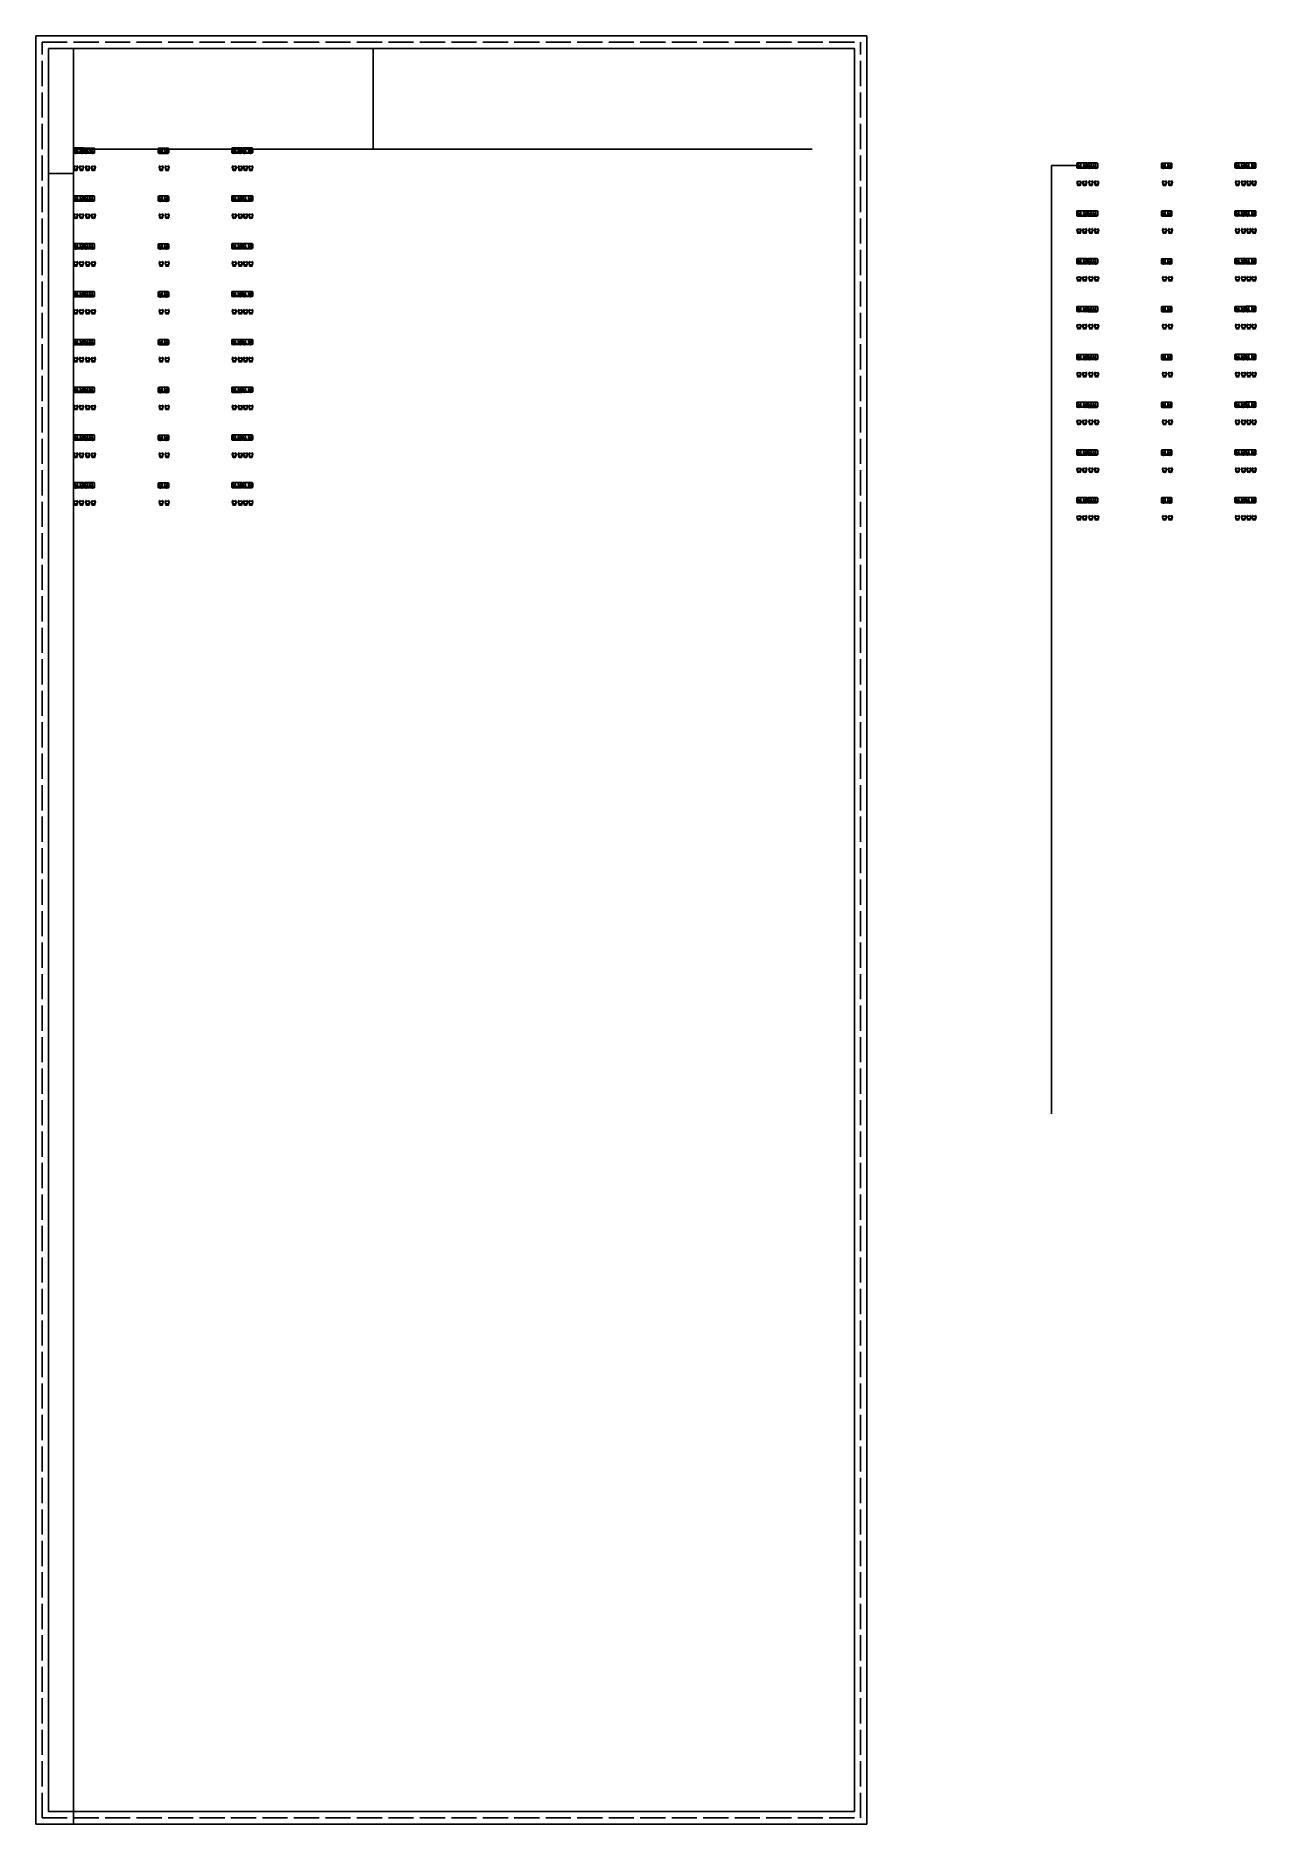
# Model space of a CAD drawing. Header units: feet. Extents: x 23 to 604, y 24 to 876.
import ezdxf

# ---------------------------------------------------------------- set-up
doc = ezdxf.new("R2010")
doc.units = ezdxf.units.FT
doc.header["$MEASUREMENT"] = 0
doc.linetypes.add('ACAD_ISO02W100', pattern=[15, 12, -3])

# ---------------------------------------------------------------- blocks, each defined once
blk = doc.blocks.new('Desk - 30 x 60 in.')
at = {"linetype": 'Continuous'}
for p, q in [((-26.999995, 0), (26.999995, 0)), ((-29.999995, -27), (-29.999995, -3)), ((26.999995, -30), (-26.999995, -30)), ((-20.000005, -30), (-20.000005, -31)), ((-20.000005, -31), (-16.000005, -31)), ((-16.000005, -31), (-16.000005, -30)), ((15.999995, -31), (15.999995, -30)), ((19.999995, -31), (15.999995, -31)), ((19.999995, -30), (19.999995, -31)), ((29.999995, -3), (29.999995, -27))]:
    blk.add_line(p, q, dxfattribs=at)
for centre, start, end in [((-26.499995, -3.5), 98.1301, 171.8698999999), ((26.499995, -3.5), 8.130102, 81.8698999999), ((-26.499995, -26.5), 188.1301000001, 261.8699), ((26.499995, -26.5), 278.1301000001, 351.8698999999)]:
    blk.add_arc(centre, 3.535534, start, end, dxfattribs=at)
blk = doc.blocks.new('Computer Terminal')
at = {"linetype": 'Continuous'}
for p, q in [((-10, 12), (5, 12)), ((-8, 0), (-10, 12)), ((-10, -2), (-10, 12)), ((-10, -2), (-8, 0)), ((3, 0), (-8, 0)), ((5, 12), (3, 0)), ((3, 0), (5, -2)), ((5, 12), (5, -2)), ((5, -2), (-10, -2)), ((-10, -12), (-10, -4)), ((-10, -4), (5, -4)), ((5, -12), (-10, -12)), ((-8, -6), (-8, -9)), ((3, -6), (-8, -6)), ((3, -7), (-8, -7)), ((-8, -8), (3, -8)), ((-8, -9), (3, -9)), ((-8, -10), (-8, -11)), ((3, -10), (-8, -10)), ((-8, -11), (3, -11)), ((3, -9), (3, -6)), ((3, -11), (3, -10)), ((5, -4), (5, -12)), ((10, -7), (7, -7)), ((7, -7), (7, -11)), ((7, -11), (10, -11)), ((10, -8), (8, -8)), ((8, -8), (8, -9)), ((8, -9), (10, -9)), ((9, -8), (9, -9)), ((10, -11), (10, -7)), ((10, -9), (10, -8))]:
    blk.add_line(p, q, dxfattribs=at)
blk = doc.blocks.new('Chair - Rocking')
at = {"linetype": 'Continuous'}
for p, q in [((-9, -7.5), (-12, -18.49999)), ((-10.36644, -20.64523), (-10.5, -21.49999)), ((-8, -4.5), (-10, -1.5)), ((-9, -22.49999), (-9.5, -26.49999)), ((0, -22.49999), (-9.5, -22.49999)), ((-9.5, -26.49999), (-8, -26.49999)), ((-7, -7.5), (-9, -7.5)), ((-9, -18.49999), (-7, -7.5)), ((-8.23428, -6.99939), (-8.3093, -7.47958)), ((-8.23041, -7), (8.23915, -7)), ((-8, -26.49999), (-7.5, -22.49999)), ((-7.5, -4.5), (-7, -7)), ((-6.5, -7), (-7.02225, -4.43)), ((-4.5, -7), (-4.96674, -4.19951)), ((-4, -7), (-4.40532, -4.16272)), ((-1.5, -4.05012), (-1.5, -7)), ((-1, -7), (-1, -4.05012)), ((0, -22.49999), (9.5, -22.49999)), ((1, -7), (1, -4.04655)), ((1.5, -4.05012), (1.5, -7)), ((4, -7), (4.40187, -4.18694)), ((4.5, -7), (4.96761, -4.19437)), ((6.5, -7), (7, -4.4057)), ((7.5, -4.5), (7, -7)), ((7, -7.5), (9, -7.5)), ((9, -18.49999), (7, -7.5)), ((8, -26.49999), (7.5, -22.49999)), ((8, -4.5), (10, -1.5)), ((9.5, -26.49999), (8, -26.49999)), ((8.31071, -7.48854), (8.23449, -7.00073)), ((9, -7.5), (12, -18.49999)), ((9, -22.49999), (9.5, -26.49999)), ((10.5, -21.49999), (10.3575, -20.58798))]:
    blk.add_line(p, q, dxfattribs=at)
for centre, radius, start, end in [((0, -34.08333), 34.08333, 72.93847, 107.0615), ((-10.5, -18.99999), 1.58114, 161.5651, 18.43495), ((-9.5, -21.49999), 1, 180, 270), ((0, -68.25004), 64.25, 93.92211, 97.15267), ((0, -68.25004), 64.25, 82.84733, 93.92211), ((10.5, -18.99999), 1.58114, 161.5651, 18.43495), ((9.5, -21.49999), 1, 270, 0)]:
    blk.add_arc(centre, radius, start, end, dxfattribs=at)

msp = doc.modelspace()

# ---------------------------------------------------------------- linework, layer by layer
for p, q in [((22.71, 872.71), (22.71, 875.71)), ((22.71, 875.71), (25.71, 875.71)), ((22.71, 26.71), (22.71, 872.71)), ((25.71, 875.71), (415.71, 875.71)), ((28.71, 869.71), (412.71, 869.71)), ((28.71, 29.71), (28.71, 869.71)), ((40.71, 810.03), (40.71, 869.71)), ((40.71, 869.71), (40.71, 650.88)), ((183.45, 869.71), (183.45, 821.71)), ((412.71, 29.71), (412.71, 869.71)), ((415.71, 875.71), (418.71, 875.71)), ((418.71, 875.71), (418.71, 872.71)), ((418.71, 26.71), (418.71, 872.71)), ((50.59, 821.71), (40.71, 821.71)), ((183.45, 821.71), (50.59, 821.71)), ((50.59, 821.71), (392.68, 821.71)), ((28.71, 810.03), (40.71, 810.03)), ((518.69, 813.89), (506.69, 813.89)), ((506.69, 813.89), (506.69, 362.06)), ((40.71, 650.88), (40.71, 23.71)), ((22.71, 26.71), (22.71, 23.71)), ((28.71, 29.71), (412.71, 29.71)), ((418.71, 23.71), (418.71, 26.71)), ((22.71, 23.71), (25.71, 23.71)), ((25.71, 23.71), (415.71, 23.71)), ((415.71, 23.71), (418.71, 23.71))]:
    msp.add_line(p, q)
at = {"linetype": 'ACAD_ISO02W100'}
for p, q in [((25.71, 26.71), (25.71, 872.71)), ((25.71, 872.71), (415.71, 872.71)), ((415.71, 26.71), (415.71, 872.71)), ((25.71, 26.71), (415.71, 26.71))]:
    msp.add_line(p, q, dxfattribs=at)

# ---------------------------------------------------------------- block references
at = {"zscale": 0.08333333333333333}
for name, p, xscale, yscale in [('Desk - 30 x 60 in.', (43.21, 822.25), 0.08333333333331439, 0.08333333333333393), ('Computer Terminal', (42.17, 821.08), 0.08333333333331439, 0.08333333333333393), ('Computer Terminal', (44.74, 821.03), 0.08333333333331439, 0.08333333333333304), ('Desk - 30 x 60 in.', (48.23, 822.23), 0.08333333333331439, 0.08333333333333393), ('Computer Terminal', (47.13, 820.99), 0.08333333333331439, 0.08333333333333304), ('Computer Terminal', (49.34, 820.98), 0.08333333333331439, 0.08333333333333304), ('Desk - 30 x 60 in.', (83.56, 822.19), 0.08333333333331439, 0.08333333333333393), ('Computer Terminal', (82.45, 821.01), 0.08333333333331439, 0.08333333333333304), ('Computer Terminal', (84.93, 820.98), 0.08333333333331439, 0.08333333333333304), ('Computer Terminal', (84.93, 820.98), 0.08333333333331439, 0.08333333333333304), ('Desk - 30 x 60 in.', (118.56, 822.28), 0.08333333333331439, 0.08333333333333393), ('Computer Terminal', (117.52, 821.11), 0.08333333333331439, 0.08333333333333393), ('Computer Terminal', (120.05, 821.09), 0.08333333333331439, 0.08333333333333304), ('Desk - 30 x 60 in.', (123.58, 822.28), 0.08333333333331439, 0.08333333333333393), ('Computer Terminal', (122.27, 821.04), 0.08333333333331439, 0.08333333333333304), ('Computer Terminal', (124.97, 821.04), 0.08333333333331439, 0.08333333333333304), ('Desk - 30 x 60 in.', (521.19, 815.14), 0.08333333333333348, 0.08333333333333393), ('Computer Terminal', (520.16, 813.97), 0.08333333333333348, 0.08333333333333393), ('Computer Terminal', (522.73, 813.92), 0.08333333333333333, 0.08333333333333333), ('Desk - 30 x 60 in.', (526.21, 815.12), 0.08333333333333348, 0.08333333333333393), ('Computer Terminal', (525.12, 813.88), 0.08333333333333333, 0.08333333333333333), ('Computer Terminal', (527.32, 813.87), 0.08333333333333333, 0.08333333333333333), ('Desk - 30 x 60 in.', (561.54, 815.08), 0.08333333333333215, 0.08333333333333393), ('Computer Terminal', (560.44, 813.9), 0.08333333333333333, 0.08333333333333333), ('Computer Terminal', (562.92, 813.87), 0.08333333333333333, 0.08333333333333333), ('Computer Terminal', (562.92, 813.87), 0.08333333333333333, 0.08333333333333333), ('Desk - 30 x 60 in.', (596.54, 815.17), 0.0833333333333286, 0.08333333333333393), ('Computer Terminal', (595.51, 814), 0.0833333333333286, 0.08333333333333393), ('Computer Terminal', (598.04, 813.98), 0.08333333333333215, 0.08333333333333304), ('Desk - 30 x 60 in.', (601.56, 815.17), 0.0833333333333286, 0.08333333333333393), ('Computer Terminal', (600.26, 813.93), 0.08333333333333215, 0.08333333333333304), ('Computer Terminal', (602.96, 813.93), 0.08333333333333215, 0.08333333333333304), ('Desk - 30 x 60 in.', (43.21, 799.45), 0.08333333333331439, 0.0833333333333357), ('Computer Terminal', (42.17, 798.28), 0.08333333333331439, 0.0833333333333357), ('Computer Terminal', (44.74, 798.24), 0.08333333333331439, 0.08333333333333215), ('Desk - 30 x 60 in.', (48.23, 799.43), 0.08333333333331439, 0.0833333333333357), ('Computer Terminal', (47.13, 798.19), 0.08333333333331439, 0.08333333333333215), ('Computer Terminal', (49.34, 798.18), 0.08333333333331439, 0.08333333333333215), ('Desk - 30 x 60 in.', (83.56, 799.39), 0.08333333333331439, 0.0833333333333357), ('Computer Terminal', (82.45, 798.22), 0.08333333333331439, 0.08333333333333215), ('Computer Terminal', (84.93, 798.18), 0.08333333333331439, 0.08333333333333215), ('Desk - 30 x 60 in.', (118.56, 799.48), 0.08333333333331439, 0.0833333333333357), ('Computer Terminal', (117.52, 798.31), 0.08333333333331439, 0.0833333333333357), ('Computer Terminal', (120.05, 798.29), 0.08333333333331439, 0.08333333333333215), ('Desk - 30 x 60 in.', (123.58, 799.48), 0.08333333333331439, 0.0833333333333357), ('Computer Terminal', (122.27, 798.24), 0.08333333333331439, 0.08333333333333215), ('Computer Terminal', (124.97, 798.24), 0.08333333333331439, 0.08333333333333215), ('Desk - 30 x 60 in.', (596.54, 792.37), 0.0833333333333286, 0.0833333333333357), ('Desk - 30 x 60 in.', (601.56, 792.37), 0.0833333333333286, 0.0833333333333357), ('Desk - 30 x 60 in.', (521.19, 792.34), 0.08333333333333348, 0.0833333333333357), ('Computer Terminal', (520.16, 791.17), 0.08333333333333348, 0.0833333333333357), ('Computer Terminal', (522.73, 791.13), 0.08333333333333333, 0.08333333333333215), ('Desk - 30 x 60 in.', (526.21, 792.32), 0.08333333333333348, 0.0833333333333357), ('Computer Terminal', (525.12, 791.08), 0.08333333333333333, 0.08333333333333215), ('Computer Terminal', (527.32, 791.07), 0.08333333333333333, 0.08333333333333215), ('Desk - 30 x 60 in.', (561.54, 792.28), 0.08333333333333215, 0.0833333333333357), ('Computer Terminal', (560.44, 791.11), 0.08333333333333333, 0.08333333333333215), ('Computer Terminal', (562.92, 791.07), 0.08333333333333333, 0.08333333333333215), ('Computer Terminal', (595.51, 791.2), 0.0833333333333286, 0.0833333333333357), ('Computer Terminal', (598.04, 791.18), 0.08333333333333215, 0.08333333333333215), ('Computer Terminal', (600.26, 791.13), 0.08333333333333215, 0.08333333333333215), ('Computer Terminal', (602.96, 791.13), 0.08333333333333215, 0.08333333333333215), ('Desk - 30 x 60 in.', (43.21, 776.69), 0.08333333333331439, 0.0833333333333357), ('Computer Terminal', (42.17, 775.52), 0.08333333333331439, 0.0833333333333357), ('Computer Terminal', (44.74, 775.47), 0.08333333333331439, 0.0833333333333357), ('Desk - 30 x 60 in.', (48.23, 776.67), 0.08333333333331439, 0.0833333333333357), ('Computer Terminal', (47.13, 775.43), 0.08333333333331439, 0.0833333333333357), ('Computer Terminal', (49.34, 775.42), 0.08333333333331439, 0.0833333333333357), ('Desk - 30 x 60 in.', (83.56, 776.63), 0.08333333333331439, 0.0833333333333357), ('Computer Terminal', (82.45, 775.45), 0.08333333333331439, 0.0833333333333357), ('Computer Terminal', (84.93, 775.42), 0.08333333333331439, 0.0833333333333357), ('Desk - 30 x 60 in.', (118.56, 776.72), 0.08333333333331439, 0.0833333333333357), ('Computer Terminal', (117.52, 775.55), 0.08333333333331439, 0.0833333333333357), ('Computer Terminal', (120.05, 775.53), 0.08333333333331439, 0.0833333333333357), ('Desk - 30 x 60 in.', (123.58, 776.72), 0.08333333333331439, 0.0833333333333357), ('Computer Terminal', (122.27, 775.48), 0.08333333333331439, 0.0833333333333357), ('Computer Terminal', (124.97, 775.48), 0.08333333333331439, 0.0833333333333357), ('Desk - 30 x 60 in.', (521.19, 769.58), 0.08333333333333348, 0.0833333333333357), ('Computer Terminal', (520.16, 768.41), 0.08333333333333348, 0.0833333333333357), ('Computer Terminal', (522.73, 768.36), 0.08333333333333333, 0.0833333333333357), ('Desk - 30 x 60 in.', (526.21, 769.56), 0.08333333333333348, 0.0833333333333357), ('Computer Terminal', (525.12, 768.32), 0.08333333333333333, 0.0833333333333357), ('Computer Terminal', (527.32, 768.31), 0.08333333333333333, 0.0833333333333357), ('Desk - 30 x 60 in.', (561.54, 769.52), 0.08333333333333215, 0.0833333333333357), ('Computer Terminal', (560.44, 768.34), 0.08333333333333333, 0.0833333333333357), ('Computer Terminal', (562.92, 768.31), 0.08333333333333333, 0.0833333333333357), ('Desk - 30 x 60 in.', (596.54, 769.61), 0.0833333333333286, 0.0833333333333357), ('Computer Terminal', (595.51, 768.44), 0.0833333333333286, 0.0833333333333357), ('Computer Terminal', (598.04, 768.42), 0.08333333333333215, 0.0833333333333357), ('Desk - 30 x 60 in.', (601.56, 769.61), 0.0833333333333286, 0.0833333333333357), ('Computer Terminal', (600.26, 768.37), 0.08333333333333215, 0.0833333333333357), ('Computer Terminal', (602.96, 768.37), 0.08333333333333215, 0.0833333333333357), ('Desk - 30 x 60 in.', (43.21, 753.89), 0.08333333333331439, 0.0833333333333286), ('Computer Terminal', (42.17, 752.72), 0.08333333333331439, 0.0833333333333286), ('Computer Terminal', (44.74, 752.68), 0.08333333333331439, 0.0833333333333286), ('Desk - 30 x 60 in.', (48.23, 753.88), 0.08333333333331439, 0.0833333333333286), ('Computer Terminal', (47.13, 752.63), 0.08333333333331439, 0.0833333333333286), ('Computer Terminal', (49.34, 752.63), 0.08333333333331439, 0.0833333333333286), ('Desk - 30 x 60 in.', (83.56, 753.83), 0.08333333333331439, 0.0833333333333286), ('Computer Terminal', (82.45, 752.66), 0.08333333333331439, 0.0833333333333286), ('Computer Terminal', (84.93, 752.63), 0.08333333333331439, 0.0833333333333286), ('Desk - 30 x 60 in.', (118.56, 753.93), 0.08333333333331439, 0.0833333333333286), ('Computer Terminal', (117.52, 752.75), 0.08333333333331439, 0.0833333333333286), ('Computer Terminal', (120.05, 752.73), 0.08333333333331439, 0.0833333333333286), ('Desk - 30 x 60 in.', (123.58, 753.93), 0.08333333333331439, 0.0833333333333286), ('Computer Terminal', (122.27, 752.69), 0.08333333333331439, 0.0833333333333286), ('Computer Terminal', (124.97, 752.69), 0.08333333333331439, 0.0833333333333286), ('Desk - 30 x 60 in.', (521.19, 746.78), 0.08333333333333348, 0.0833333333333286), ('Computer Terminal', (520.16, 745.61), 0.08333333333333348, 0.0833333333333286), ('Computer Terminal', (522.73, 745.57), 0.08333333333333333, 0.0833333333333286), ('Desk - 30 x 60 in.', (526.21, 746.77), 0.08333333333333348, 0.0833333333333286), ('Computer Terminal', (525.12, 745.52), 0.08333333333333333, 0.0833333333333286), ('Computer Terminal', (527.32, 745.52), 0.08333333333333333, 0.0833333333333286), ('Desk - 30 x 60 in.', (561.54, 746.72), 0.08333333333333215, 0.0833333333333286), ('Computer Terminal', (560.44, 745.55), 0.08333333333333333, 0.0833333333333286), ('Computer Terminal', (562.92, 745.52), 0.08333333333333333, 0.0833333333333286), ('Desk - 30 x 60 in.', (596.54, 746.81), 0.0833333333333286, 0.0833333333333286), ('Computer Terminal', (595.51, 745.64), 0.0833333333333286, 0.0833333333333286), ('Computer Terminal', (598.04, 745.62), 0.08333333333333215, 0.0833333333333286), ('Desk - 30 x 60 in.', (601.56, 746.82), 0.0833333333333286, 0.0833333333333286), ('Computer Terminal', (600.26, 745.58), 0.08333333333333215, 0.0833333333333286), ('Computer Terminal', (602.96, 745.58), 0.08333333333333215, 0.0833333333333286), ('Desk - 30 x 60 in.', (43.21, 731.04), 0.08333333333331439, 0.0833333333333286), ('Computer Terminal', (42.17, 729.87), 0.08333333333331439, 0.0833333333333286), ('Computer Terminal', (44.74, 729.83), 0.08333333333331439, 0.0833333333333286), ('Desk - 30 x 60 in.', (48.23, 731.02), 0.08333333333331439, 0.0833333333333286), ('Computer Terminal', (47.13, 729.78), 0.08333333333331439, 0.0833333333333286), ('Computer Terminal', (49.34, 729.77), 0.08333333333331439, 0.0833333333333286), ('Desk - 30 x 60 in.', (83.56, 730.98), 0.08333333333331439, 0.0833333333333286), ('Computer Terminal', (82.45, 729.81), 0.08333333333331439, 0.0833333333333286), ('Computer Terminal', (84.93, 729.77), 0.08333333333331439, 0.0833333333333286), ('Desk - 30 x 60 in.', (118.56, 731.07), 0.08333333333331439, 0.0833333333333286), ('Computer Terminal', (117.52, 729.9), 0.08333333333331439, 0.0833333333333286), ('Computer Terminal', (120.05, 729.88), 0.08333333333331439, 0.0833333333333286), ('Desk - 30 x 60 in.', (123.58, 731.07), 0.08333333333331439, 0.0833333333333286), ('Computer Terminal', (122.27, 729.83), 0.08333333333331439, 0.0833333333333286), ('Computer Terminal', (124.97, 729.83), 0.08333333333331439, 0.0833333333333286), ('Desk - 30 x 60 in.', (521.19, 723.93), 0.08333333333333348, 0.0833333333333286), ('Computer Terminal', (520.16, 722.76), 0.08333333333333348, 0.0833333333333286), ('Computer Terminal', (522.73, 722.72), 0.08333333333333333, 0.0833333333333286), ('Desk - 30 x 60 in.', (526.21, 723.91), 0.08333333333333348, 0.0833333333333286), ('Computer Terminal', (525.12, 722.67), 0.08333333333333333, 0.0833333333333286), ('Computer Terminal', (527.32, 722.66), 0.08333333333333333, 0.0833333333333286), ('Desk - 30 x 60 in.', (561.54, 723.87), 0.08333333333333215, 0.0833333333333286), ('Computer Terminal', (560.44, 722.7), 0.08333333333333333, 0.0833333333333286), ('Computer Terminal', (562.92, 722.66), 0.08333333333333333, 0.0833333333333286), ('Desk - 30 x 60 in.', (596.54, 723.96), 0.0833333333333286, 0.0833333333333286), ('Computer Terminal', (595.51, 722.79), 0.0833333333333286, 0.0833333333333286), ('Computer Terminal', (598.04, 722.77), 0.08333333333333215, 0.0833333333333286), ('Desk - 30 x 60 in.', (601.56, 723.96), 0.0833333333333286, 0.0833333333333286), ('Computer Terminal', (600.26, 722.72), 0.08333333333333215, 0.0833333333333286), ('Computer Terminal', (602.96, 722.72), 0.08333333333333215, 0.0833333333333286), ('Desk - 30 x 60 in.', (43.21, 708.31), 0.08333333333331439, 0.0833333333333286), ('Computer Terminal', (42.17, 707.14), 0.08333333333331439, 0.0833333333333286), ('Computer Terminal', (44.74, 707.1), 0.08333333333331439, 0.0833333333333286), ('Desk - 30 x 60 in.', (48.23, 708.29), 0.08333333333331439, 0.0833333333333286), ('Computer Terminal', (47.13, 707.05), 0.08333333333331439, 0.0833333333333286), ('Computer Terminal', (49.34, 707.04), 0.08333333333331439, 0.0833333333333286), ('Desk - 30 x 60 in.', (83.56, 708.25), 0.08333333333331439, 0.0833333333333286), ('Computer Terminal', (82.45, 707.08), 0.08333333333331439, 0.0833333333333286), ('Computer Terminal', (84.93, 707.04), 0.08333333333331439, 0.0833333333333286), ('Desk - 30 x 60 in.', (118.56, 708.34), 0.08333333333331439, 0.0833333333333286), ('Computer Terminal', (117.52, 707.17), 0.08333333333331439, 0.0833333333333286), ('Computer Terminal', (120.05, 707.15), 0.08333333333331439, 0.0833333333333286), ('Desk - 30 x 60 in.', (123.58, 708.35), 0.08333333333331439, 0.0833333333333286), ('Computer Terminal', (122.27, 707.11), 0.08333333333331439, 0.0833333333333286), ('Computer Terminal', (124.97, 707.11), 0.08333333333331439, 0.0833333333333286), ('Desk - 30 x 60 in.', (521.19, 701.2), 0.08333333333333348, 0.0833333333333286), ('Computer Terminal', (520.16, 700.03), 0.08333333333333348, 0.0833333333333286), ('Computer Terminal', (522.73, 699.99), 0.08333333333333333, 0.0833333333333286), ('Desk - 30 x 60 in.', (526.21, 701.18), 0.08333333333333348, 0.0833333333333286), ('Computer Terminal', (525.12, 699.94), 0.08333333333333333, 0.0833333333333286), ('Computer Terminal', (527.32, 699.93), 0.08333333333333333, 0.0833333333333286), ('Desk - 30 x 60 in.', (561.54, 701.14), 0.08333333333333215, 0.0833333333333286), ('Computer Terminal', (560.44, 699.97), 0.08333333333333333, 0.0833333333333286), ('Computer Terminal', (562.92, 699.93), 0.08333333333333333, 0.0833333333333286), ('Desk - 30 x 60 in.', (596.54, 701.23), 0.0833333333333286, 0.0833333333333286), ('Computer Terminal', (595.51, 700.06), 0.0833333333333286, 0.0833333333333286), ('Computer Terminal', (598.04, 700.04), 0.08333333333333215, 0.0833333333333286), ('Desk - 30 x 60 in.', (601.56, 701.24), 0.0833333333333286, 0.0833333333333286), ('Computer Terminal', (600.26, 700), 0.08333333333333215, 0.0833333333333286), ('Computer Terminal', (602.96, 700), 0.08333333333333215, 0.0833333333333286), ('Desk - 30 x 60 in.', (43.21, 685.57), 0.08333333333331439, 0.08333333333334281), ('Computer Terminal', (42.17, 684.4), 0.08333333333331439, 0.08333333333334281), ('Computer Terminal', (44.74, 684.35), 0.08333333333331439, 0.08333333333334281), ('Desk - 30 x 60 in.', (48.23, 685.55), 0.08333333333331439, 0.08333333333334281), ('Computer Terminal', (47.13, 684.31), 0.08333333333331439, 0.08333333333334281), ('Computer Terminal', (49.34, 684.3), 0.08333333333331439, 0.08333333333334281), ('Desk - 30 x 60 in.', (83.56, 685.51), 0.08333333333331439, 0.08333333333334281), ('Computer Terminal', (82.45, 684.33), 0.08333333333331439, 0.08333333333334281), ('Computer Terminal', (84.93, 684.3), 0.08333333333331439, 0.08333333333334281), ('Desk - 30 x 60 in.', (118.56, 685.6), 0.08333333333331439, 0.08333333333334281), ('Computer Terminal', (117.52, 684.43), 0.08333333333331439, 0.08333333333334281), ('Computer Terminal', (120.05, 684.41), 0.08333333333331439, 0.08333333333334281), ('Desk - 30 x 60 in.', (123.58, 685.6), 0.08333333333331439, 0.08333333333334281), ('Computer Terminal', (122.27, 684.36), 0.08333333333331439, 0.08333333333334281), ('Computer Terminal', (124.97, 684.36), 0.08333333333331439, 0.08333333333334281), ('Desk - 30 x 60 in.', (521.19, 678.46), 0.08333333333333348, 0.08333333333334281), ('Computer Terminal', (520.16, 677.29), 0.08333333333333348, 0.08333333333334281), ('Computer Terminal', (522.73, 677.24), 0.08333333333333333, 0.08333333333334281), ('Desk - 30 x 60 in.', (526.21, 678.44), 0.08333333333333348, 0.08333333333334281), ('Computer Terminal', (525.12, 677.2), 0.08333333333333333, 0.08333333333334281), ('Computer Terminal', (527.32, 677.19), 0.08333333333333333, 0.08333333333334281), ('Desk - 30 x 60 in.', (561.54, 678.4), 0.08333333333333215, 0.08333333333334281), ('Computer Terminal', (560.44, 677.22), 0.08333333333333333, 0.08333333333334281), ('Computer Terminal', (562.92, 677.19), 0.08333333333333333, 0.08333333333334281), ('Desk - 30 x 60 in.', (596.54, 678.49), 0.0833333333333286, 0.08333333333334281), ('Computer Terminal', (595.51, 677.32), 0.0833333333333286, 0.08333333333334281), ('Computer Terminal', (598.04, 677.3), 0.08333333333333215, 0.08333333333334281), ('Desk - 30 x 60 in.', (601.56, 678.49), 0.0833333333333286, 0.08333333333334281), ('Computer Terminal', (600.26, 677.25), 0.08333333333333215, 0.08333333333334281), ('Computer Terminal', (602.96, 677.25), 0.08333333333333215, 0.08333333333334281), ('Desk - 30 x 60 in.', (43.21, 662.85), 0.08333333333331439, 0.08333333333334281), ('Computer Terminal', (42.17, 661.68), 0.08333333333331439, 0.08333333333334281), ('Computer Terminal', (44.74, 661.63), 0.08333333333331439, 0.08333333333334281), ('Desk - 30 x 60 in.', (48.23, 662.83), 0.08333333333331439, 0.08333333333334281), ('Computer Terminal', (47.13, 661.59), 0.08333333333331439, 0.08333333333334281), ('Computer Terminal', (49.34, 661.58), 0.08333333333331439, 0.08333333333334281), ('Desk - 30 x 60 in.', (83.56, 662.78), 0.08333333333331439, 0.08333333333334281), ('Computer Terminal', (82.45, 661.61), 0.08333333333331439, 0.08333333333334281), ('Computer Terminal', (84.93, 661.58), 0.08333333333331439, 0.08333333333334281), ('Desk - 30 x 60 in.', (118.56, 662.88), 0.08333333333331439, 0.08333333333334281), ('Computer Terminal', (117.52, 661.71), 0.08333333333331439, 0.08333333333334281), ('Computer Terminal', (120.05, 661.69), 0.08333333333331439, 0.08333333333334281), ('Desk - 30 x 60 in.', (123.58, 662.88), 0.08333333333331439, 0.08333333333334281), ('Computer Terminal', (122.27, 661.64), 0.08333333333331439, 0.08333333333334281), ('Computer Terminal', (124.97, 661.64), 0.08333333333331439, 0.08333333333334281), ('Desk - 30 x 60 in.', (521.19, 655.74), 0.08333333333333348, 0.08333333333334281), ('Computer Terminal', (520.16, 654.57), 0.08333333333333348, 0.08333333333334281), ('Computer Terminal', (522.73, 654.52), 0.08333333333333333, 0.08333333333334281), ('Desk - 30 x 60 in.', (526.21, 655.72), 0.08333333333333348, 0.08333333333334281), ('Computer Terminal', (525.12, 654.48), 0.08333333333333333, 0.08333333333334281), ('Computer Terminal', (527.32, 654.47), 0.08333333333333333, 0.08333333333334281), ('Desk - 30 x 60 in.', (561.54, 655.67), 0.08333333333333215, 0.08333333333334281), ('Computer Terminal', (560.44, 654.5), 0.08333333333333333, 0.08333333333334281), ('Computer Terminal', (562.92, 654.47), 0.08333333333333333, 0.08333333333334281), ('Desk - 30 x 60 in.', (596.54, 655.77), 0.0833333333333286, 0.08333333333334281), ('Computer Terminal', (595.51, 654.6), 0.0833333333333286, 0.08333333333334281), ('Computer Terminal', (598.04, 654.58), 0.08333333333333215, 0.08333333333334281), ('Desk - 30 x 60 in.', (601.56, 655.77), 0.0833333333333286, 0.08333333333334281), ('Computer Terminal', (600.26, 654.53), 0.08333333333333215, 0.08333333333334281), ('Computer Terminal', (602.96, 654.53), 0.08333333333333215, 0.08333333333334281)]:
    msp.add_blockref(name, p, dxfattribs=dict(at, xscale=xscale, yscale=yscale))
at = {"xscale": 0.08333333333325754, "yscale": 0.08333333333325754, "zscale": 0.08333333333333333, "rotation": 180}
for p in [(41.76, 811.52), (44.48, 811.52), (47.41, 811.52), (50.15, 811.52), (82.48, 811.52), (85.31, 811.52), (117.27, 811.52), (120.16, 811.52), (122.66, 811.52), (125.18, 811.52), (519.75, 804.41), (522.47, 804.41), (525.4, 804.41), (528.14, 804.41), (560.47, 804.41), (563.3, 804.41), (595.26, 804.41), (598.15, 804.41), (600.65, 804.41), (603.17, 804.41), (41.76, 788.72), (44.48, 788.72), (47.41, 788.72), (50.15, 788.72), (82.48, 788.72), (85.31, 788.72), (117.27, 788.72), (120.16, 788.72), (122.66, 788.72), (125.18, 788.72), (519.75, 781.61), (522.47, 781.61), (525.4, 781.61), (528.14, 781.61), (560.47, 781.61), (563.3, 781.61), (595.26, 781.61), (598.15, 781.61), (600.65, 781.61), (603.17, 781.61), (41.76, 765.96), (44.48, 765.96), (47.41, 765.96), (50.15, 765.96), (82.48, 765.96), (85.31, 765.96), (117.27, 765.96), (120.16, 765.96), (122.66, 765.96), (125.18, 765.96), (519.75, 758.85), (522.47, 758.85), (525.4, 758.85), (528.14, 758.85), (560.47, 758.85), (563.3, 758.85), (595.26, 758.85), (598.15, 758.85), (600.65, 758.85), (603.17, 758.85), (41.76, 743.17), (44.48, 743.17), (47.41, 743.17), (50.15, 743.17), (82.48, 743.17), (85.31, 743.17), (117.27, 743.17), (120.16, 743.17), (122.66, 743.17), (125.18, 743.17), (519.75, 736.06), (522.47, 736.06), (525.4, 736.06), (528.14, 736.06), (560.47, 736.06), (563.3, 736.06), (595.26, 736.06), (598.15, 736.06), (600.65, 736.06), (603.17, 736.06), (41.76, 720.31), (44.48, 720.31), (47.41, 720.31), (50.15, 720.31), (82.48, 720.31), (85.31, 720.31), (117.27, 720.31), (120.16, 720.31), (122.66, 720.31), (125.18, 720.31), (519.75, 713.2), (522.47, 713.2), (525.4, 713.2), (528.14, 713.2), (560.47, 713.2), (563.3, 713.2), (595.26, 713.2), (598.15, 713.2), (600.65, 713.2), (603.17, 713.2), (41.76, 697.59), (44.48, 697.59), (47.41, 697.59), (50.15, 697.59), (82.48, 697.59), (85.31, 697.59), (117.27, 697.59), (120.16, 697.59), (122.66, 697.59), (125.18, 697.59), (519.75, 690.48), (522.47, 690.48), (525.4, 690.48), (528.14, 690.48), (560.47, 690.48), (563.3, 690.48), (595.26, 690.48), (598.15, 690.48), (600.65, 690.48), (603.17, 690.48), (41.76, 674.84), (44.48, 674.84), (47.41, 674.84), (50.15, 674.84), (82.48, 674.84), (85.31, 674.84), (117.27, 674.84), (120.16, 674.84), (122.66, 674.84), (125.18, 674.84), (519.75, 667.73), (522.47, 667.73), (525.4, 667.73), (528.14, 667.73), (560.47, 667.73), (563.3, 667.73), (595.26, 667.73), (598.15, 667.73), (600.65, 667.73), (603.17, 667.73), (41.76, 652.12), (44.48, 652.12), (47.41, 652.12), (50.15, 652.12), (82.48, 652.12), (85.31, 652.12), (117.27, 652.12), (120.16, 652.12), (122.66, 652.12), (125.18, 652.12), (519.75, 645.01), (522.47, 645.01), (525.4, 645.01), (528.14, 645.01), (560.47, 645.01), (563.3, 645.01), (595.26, 645.01), (598.15, 645.01), (600.65, 645.01), (603.17, 645.01)]:
    msp.add_blockref('Chair - Rocking', p, dxfattribs=at)

doc.saveas('drawing.dxf')
